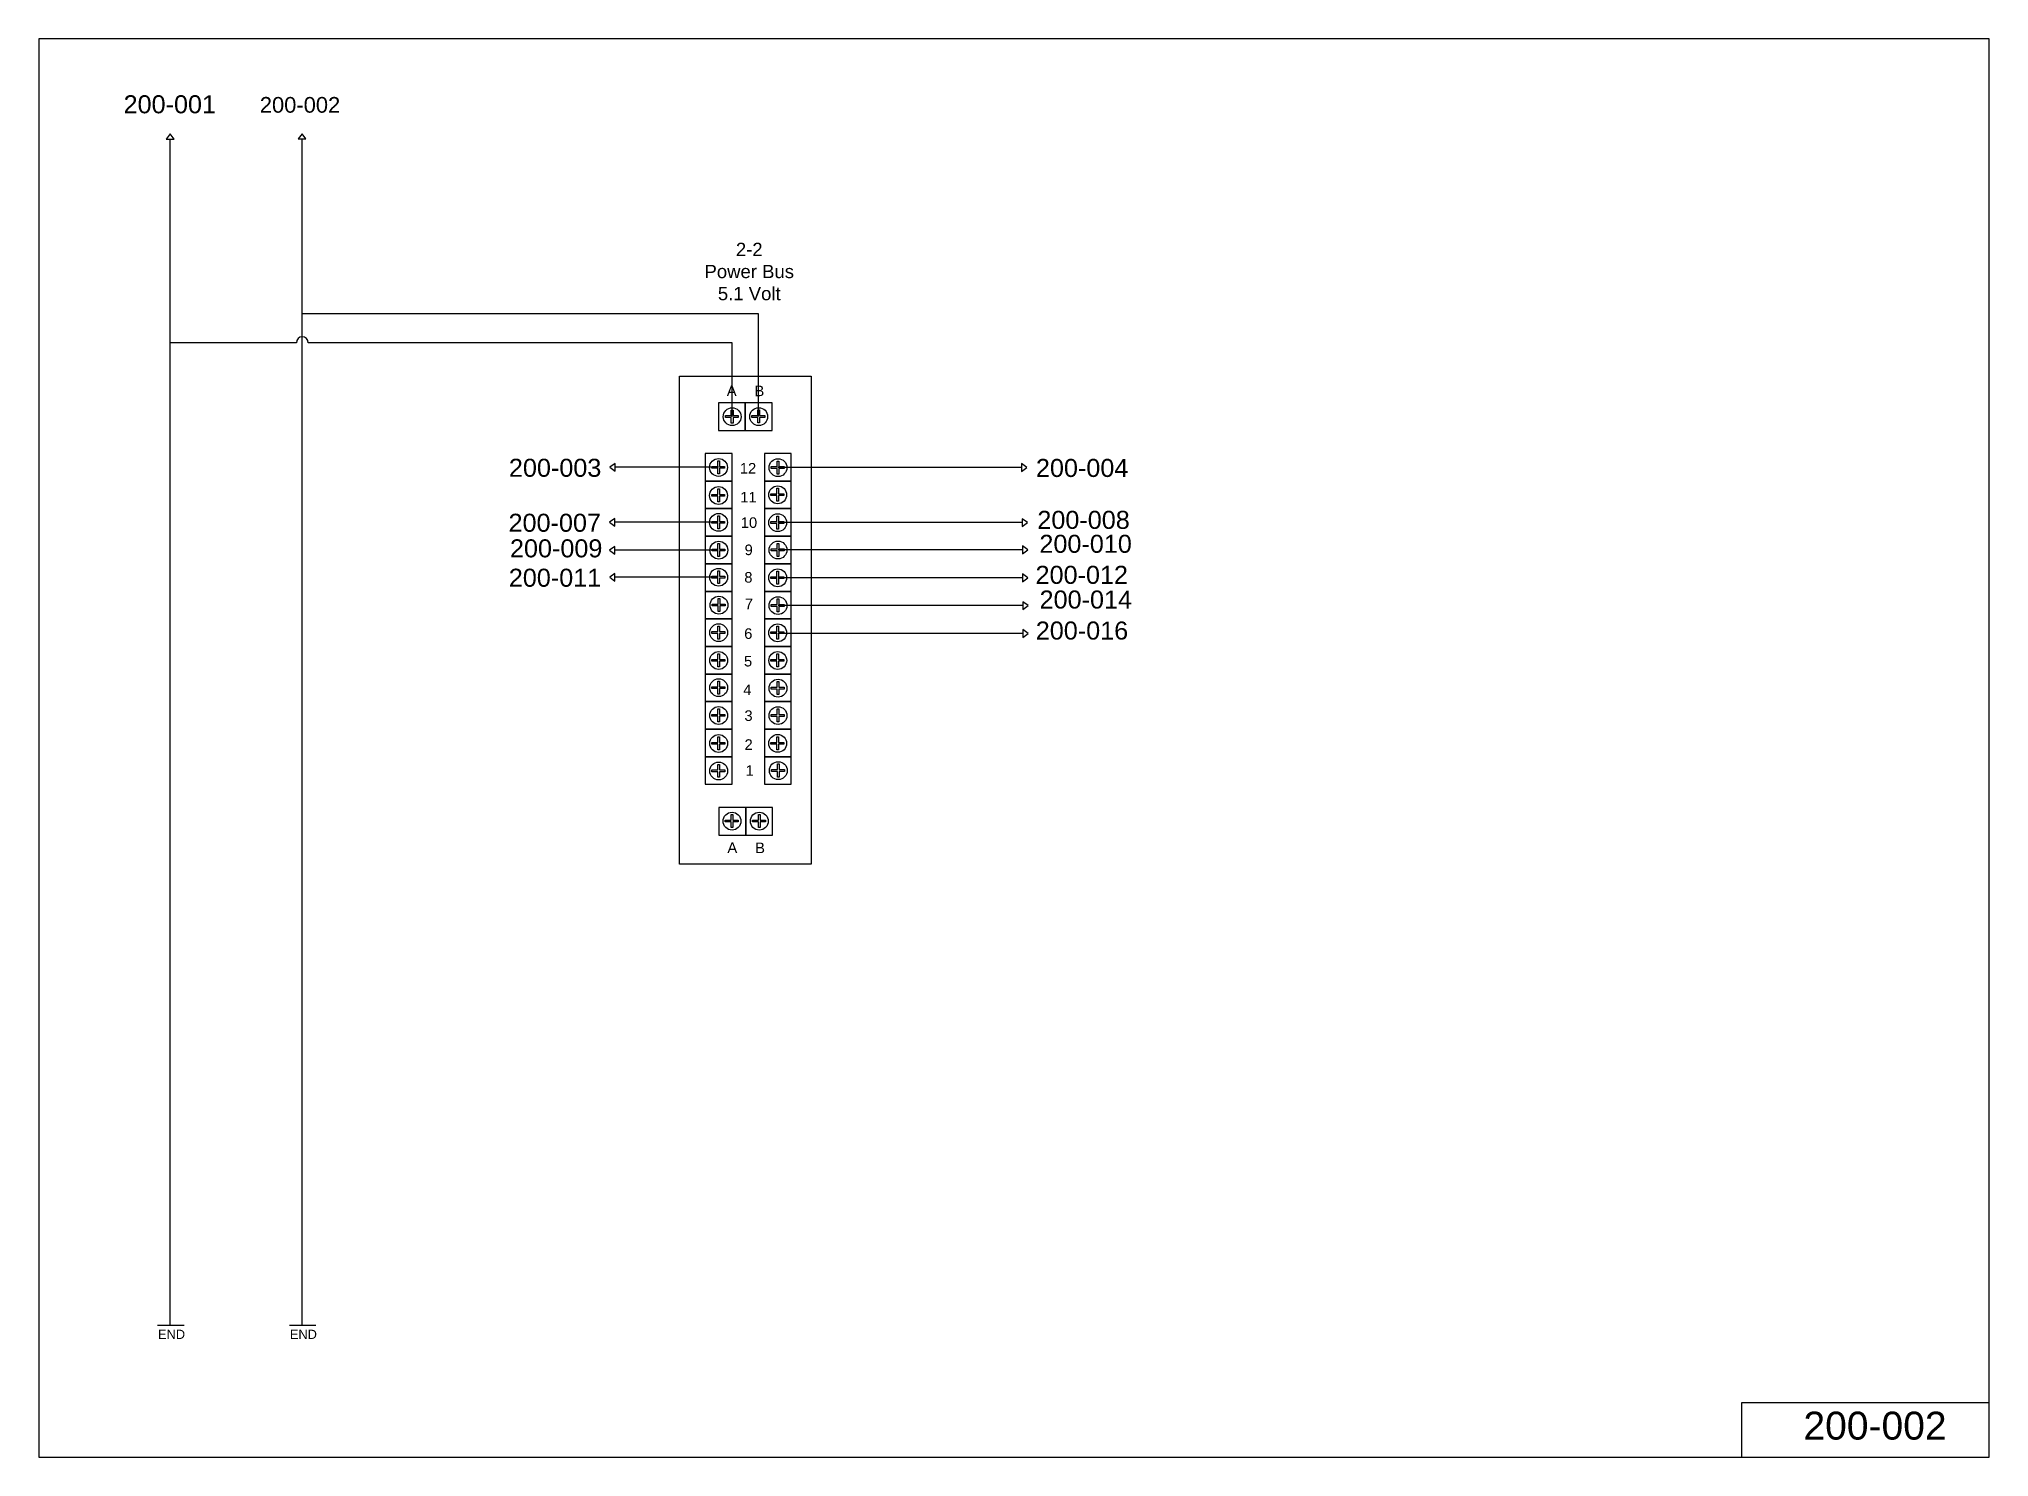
# Model space of a CAD drawing. Header units: inches. Extents: x 0 to 37, y 0 to 26.9.
import ezdxf

# ---------------------------------------------------------------- set-up
doc = ezdxf.new("R2010")
doc.units = ezdxf.units.IN
doc.header["$MEASUREMENT"] = 0
doc.styles.get("Standard").update_dxf_attribs({"font": 'arial.ttf'})

msp = doc.modelspace()

# ---------------------------------------------------------------- linework, layer by layer
for p, q in [((2.482, 24.978), (2.482, 2.497)), ((4.983, 24.978), (4.983, 2.497)), ((13.636, 21.671), (4.983, 21.671)), ((13.636, 19.723), (13.636, 21.671)), ((4.878, 21.119), (2.482, 21.119)), ((13.137, 21.121), (5.104, 21.121)), ((13.137, 19.719), (13.137, 21.121)), ((12.876, 18.76), (10.918, 18.76)), ((18.62, 18.755), (14.002, 18.755)), ((12.869, 17.718), (10.911, 17.718)), ((18.636, 17.71), (14, 17.71)), ((12.869, 17.186), (10.911, 17.186)), ((18.641, 17.194), (14.002, 17.194)), ((12.873, 16.675), (10.915, 16.675)), ((18.641, 16.665), (14, 16.665)), ((18.644, 16.138), (14.006, 16.138)), ((18.644, 15.609), (14.004, 15.609)), ((2.247, 2.499), (2.749, 2.499)), ((4.745, 2.499), (5.247, 2.499))]:
    msp.add_line(p, q)
for points in [[(0, 0), (36.957, 0), (36.957, 26.878), (0, 26.878)], [(2.559, 24.982), (2.485, 25.081), (2.412, 24.982)], [(5.06, 24.984), (4.987, 25.083), (4.913, 24.984)], [(14.637, 20.487), (14.637, 11.239), (12.137, 11.239), (12.137, 20.487)], [(12.875, 19.459), (13.385, 19.459), (13.385, 19.982), (12.875, 19.982)], [(13.385, 19.459), (13.895, 19.459), (13.895, 19.982), (13.385, 19.982)], [(13.154, 19.845), (13.154, 19.738), (13.252, 19.738), (13.252, 19.704), (13.154, 19.704), (13.154, 19.598), (13.121, 19.598), (13.121, 19.704), (13.008, 19.704), (13.008, 19.738), (13.121, 19.738), (13.121, 19.845)], [(13.656, 19.846), (13.656, 19.74), (13.755, 19.74), (13.755, 19.706), (13.656, 19.706), (13.656, 19.6), (13.624, 19.6), (13.624, 19.706), (13.511, 19.706), (13.511, 19.74), (13.624, 19.74), (13.624, 19.846)], [(12.628, 18.498), (13.138, 18.498), (13.138, 19.02), (12.628, 19.02)], [(12.896, 18.883), (12.896, 18.777), (12.994, 18.777), (12.994, 18.743), (12.896, 18.743), (12.896, 18.637), (12.863, 18.637), (12.863, 18.743), (12.75, 18.743), (12.75, 18.777), (12.863, 18.777), (12.863, 18.883)], [(13.748, 18.498), (14.257, 18.498), (14.257, 19.02), (13.748, 19.02)], [(14.022, 18.878), (14.022, 18.772), (14.121, 18.772), (14.121, 18.738), (14.022, 18.738), (14.022, 18.632), (13.99, 18.632), (13.99, 18.738), (13.877, 18.738), (13.877, 18.772), (13.99, 18.772), (13.99, 18.878)], [(10.918, 18.833), (10.819, 18.76), (10.918, 18.686)], [(12.628, 17.976), (13.138, 17.976), (13.138, 18.498), (12.628, 18.498)], [(13.748, 17.976), (14.257, 17.976), (14.257, 18.498), (13.748, 18.498)], [(18.62, 18.682), (18.719, 18.755), (18.62, 18.829)], [(12.896, 18.351), (12.896, 18.245), (12.994, 18.245), (12.994, 18.211), (12.896, 18.211), (12.896, 18.105), (12.863, 18.105), (12.863, 18.211), (12.75, 18.211), (12.75, 18.245), (12.863, 18.245), (12.863, 18.351)], [(14.017, 18.362), (14.017, 18.256), (14.115, 18.256), (14.115, 18.222), (14.017, 18.222), (14.017, 18.116), (13.984, 18.116), (13.984, 18.222), (13.871, 18.222), (13.871, 18.256), (13.984, 18.256), (13.984, 18.362)], [(10.911, 17.791), (10.812, 17.718), (10.911, 17.644)], [(12.628, 17.453), (13.138, 17.453), (13.138, 17.976), (12.628, 17.976)], [(12.896, 17.841), (12.896, 17.734), (12.994, 17.734), (12.994, 17.7), (12.896, 17.7), (12.896, 17.594), (12.863, 17.594), (12.863, 17.7), (12.75, 17.7), (12.75, 17.734), (12.863, 17.734), (12.863, 17.841)], [(13.748, 17.453), (14.257, 17.453), (14.257, 17.976), (13.748, 17.976)], [(14.017, 17.835), (14.017, 17.729), (14.115, 17.729), (14.115, 17.695), (14.017, 17.695), (14.017, 17.589), (13.984, 17.589), (13.984, 17.695), (13.871, 17.695), (13.871, 17.729), (13.984, 17.729), (13.984, 17.835)], [(18.636, 17.636), (18.735, 17.71), (18.636, 17.783)], [(12.628, 16.931), (13.138, 16.931), (13.138, 17.453), (12.628, 17.453)], [(13.748, 16.931), (14.257, 16.931), (14.257, 17.453), (13.748, 17.453)], [(10.911, 17.259), (10.812, 17.186), (10.911, 17.112)], [(12.9, 17.315), (12.9, 17.208), (12.999, 17.208), (12.999, 17.175), (12.9, 17.175), (12.9, 17.068), (12.868, 17.068), (12.868, 17.175), (12.755, 17.175), (12.755, 17.208), (12.868, 17.208), (12.868, 17.315)], [(14.022, 17.317), (14.022, 17.211), (14.121, 17.211), (14.121, 17.177), (14.022, 17.177), (14.022, 17.071), (13.99, 17.071), (13.99, 17.177), (13.877, 17.177), (13.877, 17.211), (13.99, 17.211), (13.99, 17.317)], [(18.641, 17.121), (18.74, 17.194), (18.641, 17.268)], [(10.915, 16.749), (10.816, 16.675), (10.915, 16.602)], [(12.628, 16.408), (13.138, 16.408), (13.138, 16.931), (12.628, 16.931)], [(12.897, 16.8), (12.897, 16.694), (12.995, 16.694), (12.995, 16.66), (12.897, 16.66), (12.897, 16.554), (12.864, 16.554), (12.864, 16.66), (12.752, 16.66), (12.752, 16.694), (12.864, 16.694), (12.864, 16.8)], [(13.748, 16.408), (14.257, 16.408), (14.257, 16.931), (13.748, 16.931)], [(14.017, 16.79), (14.017, 16.684), (14.115, 16.684), (14.115, 16.65), (14.017, 16.65), (14.017, 16.544), (13.984, 16.544), (13.984, 16.65), (13.871, 16.65), (13.871, 16.684), (13.984, 16.684), (13.984, 16.79)], [(18.641, 16.591), (18.74, 16.665), (18.641, 16.738)], [(12.628, 15.886), (13.138, 15.886), (13.138, 16.408), (12.628, 16.408)], [(12.904, 16.272), (12.904, 16.165), (13.002, 16.165), (13.002, 16.132), (12.904, 16.132), (12.904, 16.025), (12.871, 16.025), (12.871, 16.132), (12.758, 16.132), (12.758, 16.165), (12.871, 16.165), (12.871, 16.272)], [(13.748, 15.886), (14.257, 15.886), (14.257, 16.408), (13.748, 16.408)], [(14.022, 16.264), (14.022, 16.157), (14.121, 16.157), (14.121, 16.123), (14.022, 16.123), (14.022, 16.017), (13.99, 16.017), (13.99, 16.123), (13.877, 16.123), (13.877, 16.157), (13.99, 16.157), (13.99, 16.264)], [(18.644, 16.064), (18.744, 16.138), (18.644, 16.211)], [(12.628, 15.363), (13.138, 15.363), (13.138, 15.886), (12.628, 15.886)], [(12.898, 15.75), (12.898, 15.644), (12.997, 15.644), (12.997, 15.61), (12.898, 15.61), (12.898, 15.504), (12.865, 15.504), (12.865, 15.61), (12.753, 15.61), (12.753, 15.644), (12.865, 15.644), (12.865, 15.75)], [(13.748, 15.363), (14.257, 15.363), (14.257, 15.886), (13.748, 15.886)], [(14.017, 15.747), (14.017, 15.641), (14.115, 15.641), (14.115, 15.607), (14.017, 15.607), (14.017, 15.501), (13.984, 15.501), (13.984, 15.607), (13.871, 15.607), (13.871, 15.641), (13.984, 15.641), (13.984, 15.747)], [(18.644, 15.535), (18.744, 15.609), (18.644, 15.682)], [(12.628, 14.841), (13.138, 14.841), (13.138, 15.363), (12.628, 15.363)], [(12.898, 15.223), (12.898, 15.117), (12.997, 15.117), (12.997, 15.083), (12.898, 15.083), (12.898, 14.977), (12.865, 14.977), (12.865, 15.083), (12.753, 15.083), (12.753, 15.117), (12.865, 15.117), (12.865, 15.223)], [(13.748, 14.841), (14.257, 14.841), (14.257, 15.363), (13.748, 15.363)], [(14.017, 15.224), (14.017, 15.118), (14.116, 15.118), (14.116, 15.084), (14.017, 15.084), (14.017, 14.978), (13.984, 14.978), (13.984, 15.084), (13.872, 15.084), (13.872, 15.118), (13.984, 15.118), (13.984, 15.224)], [(12.628, 14.319), (13.138, 14.319), (13.138, 14.841), (12.628, 14.841)], [(13.748, 14.319), (14.257, 14.319), (14.257, 14.841), (13.748, 14.841)], [(12.898, 14.707), (12.898, 14.601), (12.997, 14.601), (12.997, 14.567), (12.898, 14.567), (12.898, 14.461), (12.865, 14.461), (12.865, 14.567), (12.753, 14.567), (12.753, 14.601), (12.865, 14.601), (12.865, 14.707)], [(14.023, 14.697), (14.023, 14.591), (14.121, 14.591), (14.121, 14.557), (14.023, 14.557), (14.023, 14.451), (13.99, 14.451), (13.99, 14.557), (13.877, 14.557), (13.877, 14.591), (13.99, 14.591), (13.99, 14.697)], [(12.628, 13.796), (13.138, 13.796), (13.138, 14.319), (12.628, 14.319)], [(12.898, 14.18), (12.898, 14.074), (12.997, 14.074), (12.997, 14.04), (12.898, 14.04), (12.898, 13.934), (12.865, 13.934), (12.865, 14.04), (12.753, 14.04), (12.753, 14.074), (12.865, 14.074), (12.865, 14.18)], [(13.748, 13.796), (14.257, 13.796), (14.257, 14.319), (13.748, 14.319)], [(14.023, 14.179), (14.023, 14.072), (14.121, 14.072), (14.121, 14.038), (14.023, 14.038), (14.023, 13.932), (13.99, 13.932), (13.99, 14.038), (13.877, 14.038), (13.877, 14.072), (13.99, 14.072), (13.99, 14.179)], [(12.628, 13.274), (13.138, 13.274), (13.138, 13.796), (12.628, 13.796)], [(13.748, 13.274), (14.257, 13.274), (14.257, 13.796), (13.748, 13.796)], [(12.898, 13.651), (12.898, 13.544), (12.996, 13.544), (12.996, 13.51), (12.898, 13.51), (12.898, 13.404), (12.865, 13.404), (12.865, 13.51), (12.752, 13.51), (12.752, 13.544), (12.865, 13.544), (12.865, 13.651)], [(14.017, 13.652), (14.017, 13.545), (14.116, 13.545), (14.116, 13.512), (14.017, 13.512), (14.017, 13.405), (13.984, 13.405), (13.984, 13.512), (13.872, 13.512), (13.872, 13.545), (13.984, 13.545), (13.984, 13.652)], [(12.628, 12.751), (13.138, 12.751), (13.138, 13.274), (12.628, 13.274)], [(12.898, 13.129), (12.898, 13.023), (12.996, 13.023), (12.996, 12.989), (12.898, 12.989), (12.898, 12.883), (12.865, 12.883), (12.865, 12.989), (12.752, 12.989), (12.752, 13.023), (12.865, 13.023), (12.865, 13.129)], [(13.748, 12.751), (14.257, 12.751), (14.257, 13.274), (13.748, 13.274)], [(14.028, 13.136), (14.028, 13.029), (14.126, 13.029), (14.126, 12.995), (14.028, 12.995), (14.028, 12.889), (13.995, 12.889), (13.995, 12.995), (13.882, 12.995), (13.882, 13.029), (13.995, 13.029), (13.995, 13.136)], [(12.883, 11.789), (13.393, 11.789), (13.393, 12.311), (12.883, 12.311)], [(13.393, 11.789), (13.902, 11.789), (13.902, 12.311), (13.393, 12.311)], [(13.151, 12.178), (13.151, 12.071), (13.249, 12.071), (13.249, 12.037), (13.151, 12.037), (13.151, 11.931), (13.118, 11.931), (13.118, 12.037), (13.005, 12.037), (13.005, 12.071), (13.118, 12.071), (13.118, 12.178)], [(13.667, 12.178), (13.667, 12.071), (13.766, 12.071), (13.766, 12.037), (13.667, 12.037), (13.667, 11.931), (13.635, 11.931), (13.635, 12.037), (13.522, 12.037), (13.522, 12.071), (13.635, 12.071), (13.635, 12.178)]]:
    msp.add_lwpolyline(points, close=True)
msp.add_lwpolyline([(32.27, 0.001), (32.27, 1.036), (36.953, 1.036)])
for centre in [(13.137, 19.719), (13.64, 19.72), (12.879, 18.757), (14.006, 18.753), (12.879, 18.225), (14, 18.237), (12.879, 17.715), (14, 17.71), (12.884, 17.189), (14.006, 17.192), (12.88, 16.675), (14, 16.665), (12.887, 16.146), (14.006, 16.138), (12.881, 15.625), (14, 15.622), (12.881, 15.098), (14.001, 15.098), (12.881, 14.582), (14.006, 14.572), (12.881, 14.055), (14.006, 14.053), (12.881, 13.525), (14, 13.526), (12.881, 13.004), (14.011, 13.01), (13.134, 12.052), (13.651, 12.052)]:
    msp.add_circle(centre, 0.169)
msp.add_arc((4.991, 21.12), 0.113, 0.476, 180.476)

# ---------------------------------------------------------------- texts
at = {"attachment_point": 1}
for s, width, gutter_width, heights, insert, char_height in [('200-001', 3.49736, 1.709, [0], (1.603, 25.811), 0.3417), ('200-002', 3.04208, 1.486, [0], (4.185, 25.778), 0.2973), ('\\pxqc;2-2\\PPower Bus \\P5.1 Volt ', 6.49181, 1.256, [0], (10.215, 23.015), 0.2512), ('A', 0.50723, 1, [0], (13.035, 20.311), 0.2), ('B', 0.50723, 1, [0], (13.56, 20.307), 0.2), ('200-003', 3.49736, 1.709, [0], (8.906, 18.921), 0.3417), ('200-004', 3.49736, 1.709, [0], (18.894, 18.918), 0.3417), ('12', 0.50723, 1, [0], (13.282, 18.84), 0.2), ('11', 0.50723, 1, [0], (13.29, 18.293), 0.2), ('200-007', 3.49736, 1.709, [0], (8.899, 17.879), 0.3417), ('10', 0.50723, 1, [0], (13.3, 17.811), 0.2), ('200-008', 3.49736, 1.709, [0], (18.921, 17.934), 0.3417), ('200-009', 3.49736, 1.709, [0], (8.926, 17.394), 0.3417), ('200-010', 3.49736, 1.709, [0.349], (18.96, 17.48), 0.3417), ('9', 0.50723, 1, [0], (13.373, 17.295), 0.2), ('200-011', 3.49736, 1.709, [0], (8.904, 16.837), 0.3417), ('8', 0.50723, 1, [0], (13.367, 16.774), 0.2), ('200-012', 3.49736, 1.709, [0], (18.887, 16.892), 0.3417), ('7', 0.50723, 1, [0], (13.377, 16.269), 0.2), ('200-014', 3.49736, 1.709, [0.349], (18.963, 16.424), 0.3417), ('6', 0.50723, 1, [0], (13.365, 15.707), 0.2), ('200-016', 3.49736, 1.709, [0], (18.891, 15.836), 0.3417), ('5', 0.50723, 1, [0], (13.361, 15.184), 0.2), ('4', 0.50723, 1, [0], (13.346, 14.641), 0.2), ('3', 0.50723, 1, [0], (13.369, 14.152), 0.2), ('2', 0.50723, 1, [0], (13.372, 13.604), 0.2), ('1', 0.50723, 1, [0], (13.392, 13.113), 0.2), ('A', 0.50723, 1, [0], (13.047, 11.65), 0.2), ('B', 0.50723, 1, [0], (13.572, 11.646), 0.2), ('END', 1.77611, 0.868, [0], (2.257, 2.412), 0.1736), ('END', 1.77611, 0.868, [0], (4.755, 2.412), 0.1736), ('200-002', 11.08379, 2.646, [0], (33.44, 0.859), 0.5292)]:
    msp.add_mtext_dynamic_manual_height_columns(s, width=width, gutter_width=gutter_width, heights=heights, dxfattribs=dict(at, insert=insert, char_height=char_height))

doc.saveas('drawing.dxf')
